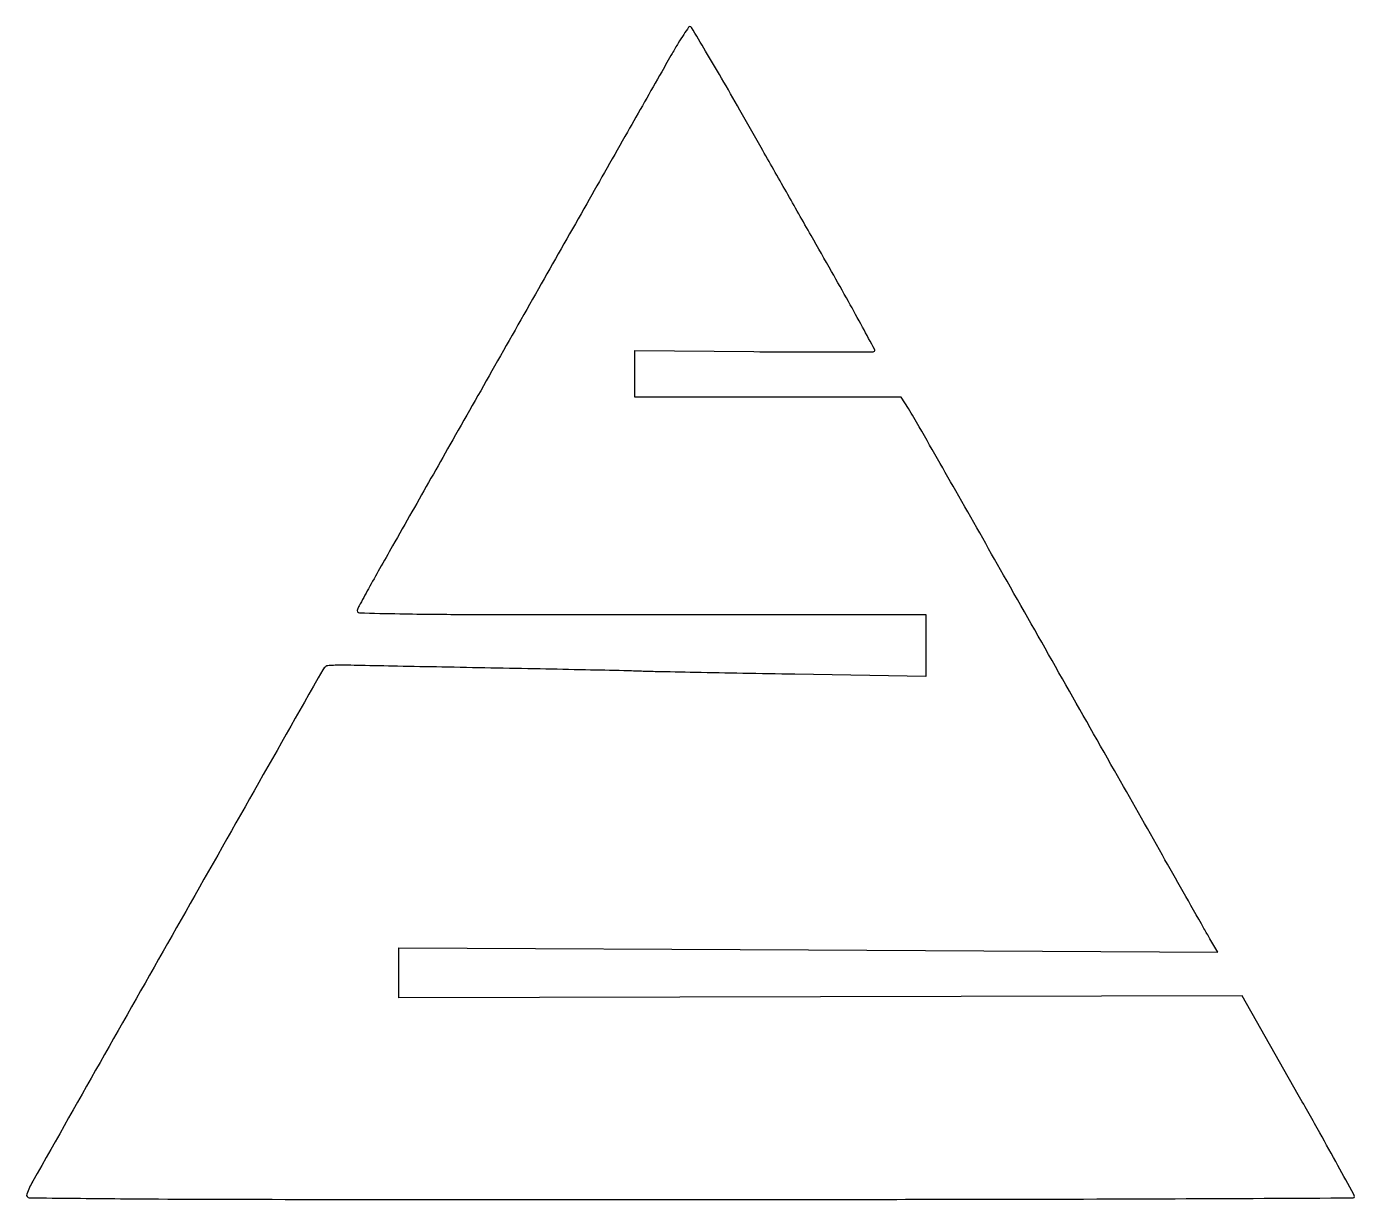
# Model space of a CAD drawing. Extents: x 0 to 434, y 0 to 383.
import ezdxf

# ---------------------------------------------------------------- set-up
doc = ezdxf.new("R2010")
doc.units = 0

msp = doc.modelspace()

# ---------------------------------------------------------------- linework, layer by layer
msp.add_lwpolyline([(211.224283, 374.25, 0.001092), (207.793232, 368.244383, 0.000055), (196.59351, 348.535937, 0.000088), (183.290742, 325.111187, 0.000063), (168.472808, 299, -0.000008), (153.232903, 272.138289, -0.000009), (138.639925, 246.418878, -0.000008), (126.24769, 224.579919, -0.000051), (119.892632, 213.383414, 0.001108), (115.688345, 205.939577, 0.001647), (112.043571, 199.402509, 0.000706), (108.953092, 193.797725, 0.034037), (108.412822, 192.633414, 0.516245), (109.117805, 191.572973, 0.003327), (122.287429, 191.252703, 0.004058), (144.550612, 191.040216, 0.000357), (200.893011, 191), (294, 191), (294, 180.874335), (294, 170.74867), (251.25, 171.474341, -0.000332), (234.293667, 171.773416, -0.000427), (218.707813, 172.071959, -0.000325), (205.641741, 172.341875, -0.003725), (200.5, 172.489759, 0.003354), (195.414706, 172.639795, 0.000317), (182.953125, 172.915909, 0.000406), (168.094324, 173.223643, 0.00032), (152, 173.533604, -0.00012), (136.032202, 173.83476, -0.000161), (121.562727, 174.115809, -0.00011), (109.421589, 174.358237, -0.001716), (105.256091, 174.456633, 0.008694), (102.802348, 174.480337, 0.011931), (100.596212, 174.410623, 0.008742), (98.772823, 174.277399, 0.124036), (98.160715, 174.062782, 0.118251), (97.0855, 172.911737, 0.000016), (49.375557, 88.788548, 0.000046), (2.388678, 5.91639, 0.039305), (0.44184, 1.75, 0.519918), (1.267968, 0.543374, 0.000861), (31.051779, 0.25126, 0.001884), (80.572488, 0.037466, 0.000137), (216.893011, 0, 0.000329), (307.115828, 0.059429, 0.000743), (375.472279, 0.251072, 0.000027), (433.573973, 0.503442, 0.412926), (434, 0.931346, 0.126416), (433.821366, 1.626589, 0.000285), (428.611611, 11.082714, 0.001869), (422.688919, 21.724166, 0.001158), (415.656549, 34.181346), (397.313099, 66.5), (259.656549, 66.178852), (122, 65.857705), (122, 74.031063), (122, 82.204421), (255.670815, 81.47288), (389.341629, 80.741338), (386.798573, 85.120669, -0.002513), (384.873511, 88.474478, -0.000025), (371.274258, 112.447947, -0.000082), (355.616818, 140.06351, -0.000053), (337.520944, 172, 0.000243), (319.434073, 203.892437, 0.000378), (303.807486, 231.367188, 0.000103), (290.157578, 255.312954, 0.013102), (288.378997, 258.25), (285.971623, 262), (242.485812, 262), (199, 262), (199, 269.598458), (199, 277.196917), (237.916239, 276.848458, 0.001213), (252.870528, 276.75084, 0.001987), (265.537699, 276.749235, 0.000216), (276.836099, 276.79759, 0.206864), (277.298404, 277, 0.321097), (277.355294, 277.439451, 0.000498), (273.371134, 284.84375, 0.003436), (268.796848, 293.18674, 0.002083), (263.274695, 303, 0.000034), (256.60948, 314.728093, 0.000019), (248.488569, 329.014062, 0.000019), (240.271765, 343.466148, 0.000031), (233.286093, 355.75, 0.001997), (227.288346, 366.197786, 0.00327), (222.113975, 374.995313, 0.000495), (217.481546, 382.737395, 0.263508), (217.017858, 383, 0.247083), (216.574981, 382.766916, 0.004256), (214.998673, 380.429688, 0.009719), (213.205682, 377.60392, 0.006184)], format="xyb", close=True)

doc.saveas('drawing.dxf')
